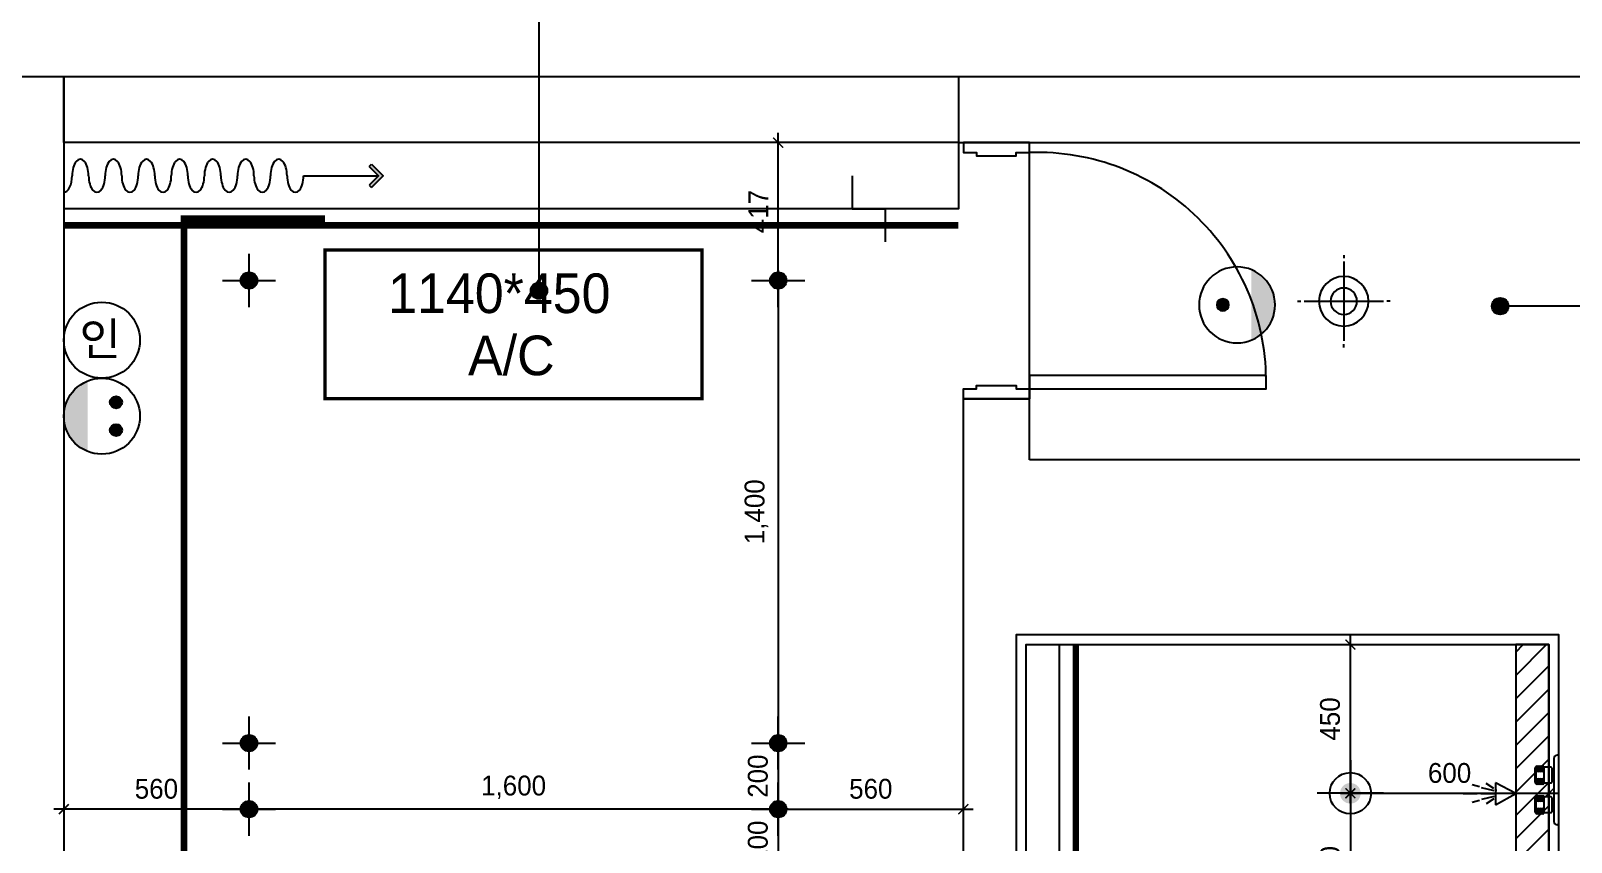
# Model space of a CAD drawing. Header units: millimetres. Extents: x 204923 to 257123, y 77248 to 107783.
# Drawn here: x 244012 to 248670, y 101419 to 103875 of the extents above; entities that cross this region are included whole.
import ezdxf

# ---------------------------------------------------------------- set-up
doc = ezdxf.new("R2010")
doc.units = ezdxf.units.MM
doc.header["$LTSCALE"] = 30
doc.header["$PDMODE"] = 3
doc.linetypes.add('HID2', pattern=[1, 0.5, -0.5])
doc.linetypes.add('HIDDEN', pattern=[9.525, 6.35, -3.175])
doc.layers.get('DEFPOINTS').update_dxf_attribs({"color": 248})
for name, color, linetype in [('0-ELC TEXT', 7, 'Continuous'), ('01. F-소품', 3, 'Continuous'), ('03-WAL NEW', 3, 'Continuous'), ('04-WIN', 4, 'Continuous'), ('07-DIM WAL', 5, 'Continuous'), ('08-HAT', 8, 'Continuous'), ('2-con', 2, 'Continuous'), ('3.기호.계단선', 30, 'Continuous'), ('BATH', 5, 'Continuous'), ('CEIL-DOOR', 6, 'Continuous'), ('CEIL-LIGHT', 7, 'Continuous'), ('CO-DO-FR', 7, 'Continuous'), ('CO-DOOR', 8, 'Continuous'), ('FIN', 2, 'Continuous'), ('HAT', 8, 'Continuous'), ('RC-LIGHT', 7, 'Continuous'), ('U-LANP', 6, 'Continuous'), ('도면층8', 8, 'Continuous'), ('설비', 140, 'Continuous'), ('욕실마감선', 4, 'Continuous')]:
    doc.layers.add(name, color=color, linetype=linetype)
doc.styles.add('HY 울릉도 L', font='')
doc.styles.add('코레일둥고', font='Korail_Round_Gothic_Medium.ttf')
doc.styles.get('HY 울릉도 L').set_extended_font_data('HY울릉도L')
doc.dimstyles.new('30', dxfattribs={"dimscale": 30, "dimtxt": 2, "dimasz": 1, "dimexe": 1, "dimexo": 1, "dimgap": 1, "dimtad": 1, "dimdec": 0, "dimrnd": 0.05, "dimdsep": 46, "dimlunit": 6, "dimtxsty": 'HY 울릉도 L', "dimblk": 'ARCHTICK', "dimcen": 2.5, "dimdle": 1, "dimclrd": 133, "dimclre": 133, "dimclrt": 30, "dimadec": 0, "dimazin": 0, "dimtfac": 1, "dimtdec": 0, "dimtix": 1, "dimtmove": 2, "dimatfit": 3, "dimldrblk": 'ARCHTICK', "dimfxl": 1, "dimlwd": -1, "dimlwe": -1, "dimarcsym": 0})

# ---------------------------------------------------------------- blocks, each defined once
blk = doc.blocks.new('1')
at = {"linetype": 'Continuous'}
h = blk.add_hatch(color=4, dxfattribs=at)
h.dxf.hatch_style = 1
edge = h.paths.add_edge_path()
edge.add_arc((11539653.5, -14273503.8), 37.5, 0, 360)
at = {"color": 1, "linetype": 'Continuous'}
for p, q in [((11539653.5, -14273637.1), (11539653.5, -14273370.5)), ((11539520.2, -14273503.8), (11539786.8, -14273503.8))]:
    blk.add_line(p, q, dxfattribs=at)
at = {"color": 4, "linetype": 'Continuous'}
for radius in [41.5, 37.5]:
    blk.add_circle((11539653.5, -14273503.8), radius, dxfattribs=at)
blk = doc.blocks.new('_ArchTick')
at = {"color": 0, "linetype": 'ByBlock', "const_width": 0.15}
blk.add_lwpolyline([(-0.5, -0.5), (0.5, 0.5)], dxfattribs=at)
blk = doc.blocks.new('*D612')
at = {"layer": '07-DIM WAL', "color": 133}
for p, q in [((244672.1, 101549.4), (244672.1, 101549.4)), ((246272.1, 101549.4), (246272.1, 101549.4)), ((246302.1, 101519.4), (244642.1, 101519.4))]:
    blk.add_line(p, q, dxfattribs=at)
at = {"layer": 'DEFPOINTS', "color": 0}
for p in [(244672.1, 101519.4), (244672.1, 101519.4), (246272.1, 101519.4)]:
    blk.add_point(p, dxfattribs=at)
at = {"layer": '07-DIM WAL', "color": 133, "xscale": 30, "yscale": 30, "zscale": 30, "rotation": 180}
blk.add_blockref('_ArchTick', (244672.1, 101519.4), dxfattribs=at)
at = {"layer": '07-DIM WAL', "color": 133, "xscale": 30, "yscale": 30, "zscale": 30}
blk.add_blockref('_ArchTick', (246272.1, 101519.4), dxfattribs=at)
at = {"layer": '07-DIM WAL', "color": 30, "insert": (245472.1, 101585.3), "char_height": 60, "attachment_point": 5, "style": 'HY 울릉도 L'}
blk.add_mtext('1,600', dxfattribs=at)
blk = doc.blocks.new('*D613')
at = {"layer": '07-DIM WAL', "color": 133}
for p, q in [((246272.1, 101549.4), (246272.1, 101549.4)), ((246832.1, 101549.4), (246832.1, 101549.4)), ((246242.1, 101519.4), (246862.1, 101519.4))]:
    blk.add_line(p, q, dxfattribs=at)
at = {"layer": 'DEFPOINTS', "color": 0}
for p in [(246272.1, 101519.4), (246832.1, 101519.4), (246832.1, 101519.4)]:
    blk.add_point(p, dxfattribs=at)
at = {"layer": '07-DIM WAL', "color": 133, "xscale": 30, "yscale": 30, "zscale": 30, "rotation": 180}
blk.add_blockref('_ArchTick', (246272.1, 101519.4), dxfattribs=at)
at = {"layer": '07-DIM WAL', "color": 133, "xscale": 30, "yscale": 30, "zscale": 30}
blk.add_blockref('_ArchTick', (246832.1, 101519.4), dxfattribs=at)
at = {"layer": '07-DIM WAL', "color": 30, "insert": (246552.1, 101580.7), "char_height": 60, "attachment_point": 5, "style": 'HY 울릉도 L'}
blk.add_mtext('560', dxfattribs=at)
blk = doc.blocks.new('*D614')
at = {"layer": '07-DIM WAL', "color": 133}
for p, q in [((244112.1, 101549.4), (244112.1, 101549.4)), ((244672.1, 101549.4), (244672.1, 101549.4)), ((244702.1, 101519.4), (244082.1, 101519.4))]:
    blk.add_line(p, q, dxfattribs=at)
at = {"layer": 'DEFPOINTS', "color": 0}
for p in [(244112.1, 101519.4), (244112.1, 101519.4), (244672.1, 101519.4)]:
    blk.add_point(p, dxfattribs=at)
at = {"layer": '07-DIM WAL', "color": 133, "xscale": 30, "yscale": 30, "zscale": 30, "rotation": 180}
blk.add_blockref('_ArchTick', (244112.1, 101519.4), dxfattribs=at)
at = {"layer": '07-DIM WAL', "color": 133, "xscale": 30, "yscale": 30, "zscale": 30}
blk.add_blockref('_ArchTick', (244672.1, 101519.4), dxfattribs=at)
at = {"layer": '07-DIM WAL', "color": 30, "insert": (244392.1, 101580.7), "char_height": 60, "attachment_point": 5, "style": 'HY 울릉도 L'}
blk.add_mtext('560', dxfattribs=at)
blk = doc.blocks.new('*D615')
at = {"layer": '07-DIM WAL', "color": 133}
for p, q in [((246242.1, 103536.4), (246242.1, 103536.4)), ((246272.1, 103089.4), (246272.1, 103566.4)), ((246242.1, 103119.4), (246242.1, 103119.4))]:
    blk.add_line(p, q, dxfattribs=at)
at = {"layer": 'DEFPOINTS', "color": 0}
for p in [(246272.1, 103536.4), (246272.1, 103536.4), (246272.1, 103119.4)]:
    blk.add_point(p, dxfattribs=at)
at = {"layer": '07-DIM WAL', "color": 133, "xscale": 30, "yscale": 30, "zscale": 30}
for p, rotation in [((246272.1, 103536.4), 90), ((246272.1, 103119.4), 270)]:
    blk.add_blockref('_ArchTick', p, dxfattribs=dict(at, rotation=rotation))
at = {"layer": '07-DIM WAL', "color": 30, "insert": (246212.1, 103327.9), "char_height": 60, "attachment_point": 5, "rotation": 90, "style": 'HY 울릉도 L'}
blk.add_mtext('417', dxfattribs=at)
blk = doc.blocks.new('*D616')
at = {"layer": '07-DIM WAL', "color": 133}
for p, q in [((246242.1, 103119.4), (246242.1, 103119.4)), ((246272.1, 103149.4), (246272.1, 101689.4)), ((246242.1, 101719.4), (246242.1, 101719.4))]:
    blk.add_line(p, q, dxfattribs=at)
at = {"layer": 'DEFPOINTS', "color": 0}
for p in [(246272.1, 103119.4), (246272.1, 101719.4), (246272.1, 101719.4)]:
    blk.add_point(p, dxfattribs=at)
at = {"layer": '07-DIM WAL', "color": 133, "xscale": 30, "yscale": 30, "zscale": 30}
for p, rotation in [((246272.1, 103119.4), 90), ((246272.1, 101719.4), 270)]:
    blk.add_blockref('_ArchTick', p, dxfattribs=dict(at, rotation=rotation))
at = {"layer": '07-DIM WAL', "color": 30, "insert": (246206.2, 102419.4), "char_height": 60, "attachment_point": 5, "rotation": 90, "style": 'HY 울릉도 L'}
blk.add_mtext('1,400', dxfattribs=at)
blk = doc.blocks.new('*D617')
at = {"layer": '07-DIM WAL', "color": 133}
for p, q in [((246242.1, 101719.4), (246242.1, 101719.4)), ((246272.1, 101749.4), (246272.1, 101489.4)), ((246242.1, 101519.4), (246242.1, 101519.4))]:
    blk.add_line(p, q, dxfattribs=at)
at = {"layer": 'DEFPOINTS', "color": 0}
for p in [(246272.1, 101719.4), (246272.1, 101519.4), (246272.1, 101519.4)]:
    blk.add_point(p, dxfattribs=at)
at = {"layer": '07-DIM WAL', "color": 133, "xscale": 30, "yscale": 30, "zscale": 30}
for p, rotation in [((246272.1, 101719.4), 270), ((246272.1, 101519.4), 90)]:
    blk.add_blockref('_ArchTick', p, dxfattribs=dict(at, rotation=rotation))
at = {"layer": '07-DIM WAL', "color": 30, "insert": (246210.8, 101619.4), "char_height": 60, "attachment_point": 5, "rotation": 90, "style": 'HY 울릉도 L'}
blk.add_mtext('200', dxfattribs=at)
blk = doc.blocks.new('*D618')
at = {"layer": '07-DIM WAL', "color": 133}
for p, q in [((246272.1, 101549.4), (246272.1, 101289.4)), ((246242.1, 101519.4), (246242.1, 101519.4)), ((246242.1, 101319.4), (246242.1, 101319.4))]:
    blk.add_line(p, q, dxfattribs=at)
at = {"layer": 'DEFPOINTS', "color": 0}
for p in [(246272.1, 101519.4), (246272.1, 101319.4), (246272.1, 101319.4)]:
    blk.add_point(p, dxfattribs=at)
at = {"layer": '07-DIM WAL', "color": 133, "xscale": 30, "yscale": 30, "zscale": 30}
for p, rotation in [((246272.1, 101519.4), 270), ((246272.1, 101319.4), 90)]:
    blk.add_blockref('_ArchTick', p, dxfattribs=dict(at, rotation=rotation))
at = {"layer": '07-DIM WAL', "color": 30, "insert": (246210.8, 101419.4), "char_height": 60, "attachment_point": 5, "rotation": 90, "style": 'HY 울릉도 L'}
blk.add_mtext('200', dxfattribs=at)
blk = doc.blocks.new('*D645')
at = {"layer": '07-DIM WAL', "color": 133}
for p, q in [((248002.1, 101597.4), (248002.1, 101597.4)), ((248602.1, 101597.4), (248602.1, 101597.4)), ((247972.1, 101567.4), (248632.1, 101567.4))]:
    blk.add_line(p, q, dxfattribs=at)
at = {"layer": 'DEFPOINTS', "color": 0}
for p in [(248002.1, 101567.4), (248602.1, 101567.4), (248602.1, 101567.4)]:
    blk.add_point(p, dxfattribs=at)
at = {"layer": '07-DIM WAL', "color": 133, "xscale": 30, "yscale": 30, "zscale": 30, "rotation": 180}
blk.add_blockref('_ArchTick', (248002.1, 101567.4), dxfattribs=at)
at = {"layer": '07-DIM WAL', "color": 133, "xscale": 30, "yscale": 30, "zscale": 30}
blk.add_blockref('_ArchTick', (248602.1, 101567.4), dxfattribs=at)
at = {"layer": '07-DIM WAL', "color": 30, "insert": (248302.1, 101628.6), "char_height": 60, "attachment_point": 5, "style": 'HY 울릉도 L'}
blk.add_mtext('600', dxfattribs=at)
blk = doc.blocks.new('*D646')
at = {"layer": '07-DIM WAL', "color": 133}
for p, q in [((248002.1, 101537.4), (248002.1, 102047.4)), ((247972.1, 102017.4), (247972.1, 102017.4)), ((247972.1, 101567.4), (247972.1, 101567.4))]:
    blk.add_line(p, q, dxfattribs=at)
at = {"layer": 'DEFPOINTS', "color": 0}
for p in [(248002.1, 102017.4), (248002.1, 102017.4), (248002.1, 101567.4)]:
    blk.add_point(p, dxfattribs=at)
at = {"layer": '07-DIM WAL', "color": 133, "xscale": 30, "yscale": 30, "zscale": 30}
for p, rotation in [((248002.1, 102017.4), 90), ((248002.1, 101567.4), 270)]:
    blk.add_blockref('_ArchTick', p, dxfattribs=dict(at, rotation=rotation))
at = {"layer": '07-DIM WAL', "color": 30, "insert": (247940.8, 101792.4), "char_height": 60, "attachment_point": 5, "rotation": 90, "style": 'HY 울릉도 L'}
blk.add_mtext('450', dxfattribs=at)
blk = doc.blocks.new('*D647')
at = {"layer": '07-DIM WAL', "color": 133}
for p, q in [((248002.1, 101597.4), (248002.1, 101087.4)), ((247972.1, 101567.4), (247972.1, 101567.4)), ((247972.1, 101117.4), (247972.1, 101117.4))]:
    blk.add_line(p, q, dxfattribs=at)
at = {"layer": 'DEFPOINTS', "color": 0}
for p in [(248002.1, 101567.4), (248002.1, 101117.4), (248002.1, 101117.4)]:
    blk.add_point(p, dxfattribs=at)
at = {"layer": '07-DIM WAL', "color": 133, "xscale": 30, "yscale": 30, "zscale": 30}
for p, rotation in [((248002.1, 101567.4), 90), ((248002.1, 101117.4), 270)]:
    blk.add_blockref('_ArchTick', p, dxfattribs=dict(at, rotation=rotation))
at = {"layer": '07-DIM WAL', "color": 30, "insert": (247940.8, 101342.4), "char_height": 60, "attachment_point": 5, "rotation": 90, "style": 'HY 울릉도 L'}
blk.add_mtext('450', dxfattribs=at)
blk = doc.blocks.new('매입등')
at = {"layer": 'HAT', "color": 1}
for p, q in [((0, 140), (0, 130)), ((0, 120), (0, -120)), ((-140, 0), (-130, 0)), ((120, 0), (-120, 0)), ((140, 0), (130, 0)), ((-140, 0), (-130, 0)), ((0, -140), (0, -130))]:
    blk.add_line(p, q, dxfattribs=at)
blk.add_circle((0, 0), 40, dxfattribs=at)
at = {"layer": 'U-LANP'}
blk.add_circle((0, 0), 75, dxfattribs=at)
blk = doc.blocks.new('A$C59950440')
at = {"layer": 'CEIL-DOOR'}
blk.add_blockref('매입등', (140, 140), dxfattribs=at)
blk = doc.blocks.new('hallogen')
h = blk.add_hatch(color=256)
h.dxf.hatch_style = 1
edge = h.paths.add_edge_path()
edge.add_arc((48591.7, 60854.3), 31.2, 0, 360, ccw=False)
at = {"color": 1, "linetype": 'Continuous'}
for p, q in [((48591.7, 60954.3), (48591.7, 60754.3)), ((48691.7, 60854.3), (48491.7, 60854.3))]:
    blk.add_line(p, q, dxfattribs=at)
at = {"color": 4, "linetype": 'Continuous'}
blk.add_circle((48591.7, 60854.3), 62.5, dxfattribs=at)
blk = doc.blocks.new('egoo')
at = {"layer": '설비'}
h = blk.add_hatch(color=140, dxfattribs=at)
edge = h.paths.add_edge_path()
edge.add_arc((1015645.3, 443433.7), 22.3, 0, 360)
h = blk.add_hatch(color=140, dxfattribs=at)
edge = h.paths.add_edge_path()
edge.add_arc((1015747.7, 443433.7), 22.3, 0, 360)
h = blk.add_hatch(color=140, dxfattribs=at)
edge = h.paths.add_edge_path()
edge.add_line((1015826.3, 443329.1), (1015566.6, 443329.1))
edge.add_ellipse((1015696.5, 443381.5), major_axis=(99, 99), ratio=1, start_angle=156.9578, end_angle=293.0422)
at = {"layer": '설비', "color": 140}
for centre, radius in [((1015696.5, 443381.5), 140), ((1015645.3, 443433.7), 22.3), ((1015747.7, 443433.7), 22.3)]:
    blk.add_circle(centre, radius, dxfattribs=at)
blk = doc.blocks.new('DLSXJSPT')
at = {"layer": '설비', "color": 140}
blk.add_circle((242956, 103418.4), 115, dxfattribs=at)
at = {"layer": '설비', "color": 140, "style": '코레일둥고'}
blk.add_text('인', height=100, dxfattribs=at).set_placement((242888.1, 103372))
blk = doc.blocks.new('DLFRN')
at = {"layer": '설비'}
h = blk.add_hatch(color=140, dxfattribs=at)
edge = h.paths.add_edge_path()
edge.add_arc((236552.3, 104850.7), 18.3, 0, 360)
h = blk.add_hatch(color=140, dxfattribs=at)
edge = h.paths.add_edge_path()
edge.add_line((236658.9, 104764.8), (236445.6, 104764.8))
edge.add_ellipse((236552.3, 104807.8), major_axis=(81.3, 81.3), ratio=1, start_angle=156.9578, end_angle=293.0422)
at = {"layer": '설비', "color": 140}
for centre, radius in [((236552.3, 104807.8), 115), ((236552.3, 104850.7), 18.3)]:
    blk.add_circle(centre, radius, dxfattribs=at)
blk = doc.blocks.new('A$C004A4CAE')
at = {"layer": 'FIN', "color": 6}
for p, q in [((36, 69), (36, 70)), ((84, 69), (36, 69)), ((51, 63), (36, 63)), ((51, 57), (36, 57)), ((51, 51), (36, 51)), ((82, 72), (38, 72)), ((84, 63), (69, 63)), ((84, 57), (69, 57)), ((84, 51), (69, 51)), ((84, 69), (84, 70)), ((126, 69), (126, 70)), ((174, 69), (126, 69)), ((141, 63), (126, 63)), ((141, 57), (126, 57)), ((141, 51), (126, 51)), ((172, 72), (128, 72)), ((174, 63), (159, 63)), ((174, 57), (159, 57)), ((174, 51), (159, 51)), ((174, 69), (174, 70)), ((0, 0), (0, 5)), ((200, 15), (10, 15)), ((36, 23), (36, 45)), ((84, 45), (36, 45)), ((82, 21), (38, 21)), ((43, 15), (43, 21)), ((77, 15), (77, 21)), ((84, 23), (84, 45)), ((174, 45), (126, 45)), ((126, 23), (126, 45)), ((172, 21), (128, 21)), ((133, 15), (133, 21)), ((167, 15), (167, 21)), ((174, 23), (174, 45)), ((210, 0), (210, 5))]:
    blk.add_line(p, q, dxfattribs=at)
for centre, radius, start, end in [((36, 66), 3, 90, 270), ((36, 60), 3, 90, 270), ((36, 54), 3, 90, 270), ((36, 48), 3, 90, 270), ((38, 70), 2, 90, 180), ((51, 66), 3, 90, 270), ((51, 60), 3, 90, 270), ((51, 54), 3, 90, 270), ((51, 48), 3, 90, 270), ((69, 66), 3, 270, 90), ((69, 60), 3, 270, 90), ((69, 54), 3, 270, 90), ((69, 48), 3, 270, 90), ((82, 70), 2, 0, 90), ((84, 66), 3, 270, 90), ((84, 60), 3, 270, 90), ((84, 54), 3, 270, 90), ((84, 48), 3, 270, 90), ((126, 66), 3, 90, 270), ((126, 60), 3, 90, 270), ((126, 54), 3, 90, 270), ((126, 48), 3, 90, 270), ((128, 70), 2, 90, 180), ((141, 66), 3, 90, 270), ((141, 60), 3, 90, 270), ((141, 54), 3, 90, 270), ((141, 48), 3, 90, 270), ((159, 66), 3, 270, 90), ((159, 60), 3, 270, 90), ((159, 54), 3, 270, 90), ((159, 48), 3, 270, 90), ((172, 70), 2, 0, 90), ((174, 66), 3, 270, 90), ((174, 60), 3, 270, 90), ((174, 54), 3, 270, 90), ((174, 48), 3, 270, 90), ((10, 5), 10, 90, 180), ((38, 23), 2, 180, 270), ((82, 23), 2, 270, 0), ((128, 23), 2, 180, 270), ((172, 23), 2, 270, 0), ((200, 5), 10, 0, 90)]:
    blk.add_arc(centre, radius, start, end, dxfattribs=at)
blk = doc.blocks.new('cdr')
at = {"layer": '04-WIN'}
blk.add_lwpolyline([(221017.1, 103536.4), (218312.1, 103536.4), (218312.1, 103736.5), (221017.1, 103736.5)], close=True, dxfattribs=at)
at = {"layer": '2-con'}
for p, q in [((218312.1, 103736.5), (218312.1, 99302.4)), ((221017.1, 103736.5), (221017.1, 103536.4)), ((221032.1, 99502.4), (221032.1, 102761.4)), ((221032.1, 102761.4), (221232.1, 102761.4))]:
    blk.add_line(p, q, dxfattribs=at)
for points in [[(217702.1, 103736.5), (218312.1, 103736.5)], [(221017.1, 103736.5), (223332.1, 103736.5), (223332.1, 101817.4), (223102.1, 101817.4), (223102.1, 93259.4), (222292.1, 93259.4)], [(221017.1, 103536.4), (223132.1, 103536.4), (223132.1, 102576.4), (221232.1, 102576.4)], [(221232.1, 102576.4), (221232.1, 102761.4)], [(221992.1, 99507.4), (222832.1, 99507.4), (222832.1, 102047.4), (221192.1, 102047.4), (221192.1, 99507.4)]]:
    blk.add_lwpolyline(points, dxfattribs=at)
at = {"layer": 'CO-DO-FR'}
for points in [[(221232.1, 103536.4), (221032.1, 103536.4), (221032.1, 103506.4), (221072.1, 103506.4), (221072.1, 103496.4), (221192.1, 103496.4), (221192.1, 103506.4), (221232.1, 103506.4), (221232.1, 103536.4)], [(221232.1, 102761.4), (221032.1, 102761.4), (221032.1, 102791.4), (221072.1, 102791.4), (221072.1, 102801.4), (221192.1, 102801.4), (221192.1, 102791.4), (221232.1, 102791.4), (221232.1, 102761.4)]]:
    blk.add_lwpolyline(points, close=True, dxfattribs=at)
at = {"layer": 'CO-DOOR'}
blk.add_lwpolyline([(221947.1, 102831.4), (221232.1, 102831.4), (221232.1, 102791.4), (221947.1, 102791.4)], close=True, dxfattribs=at)
blk.add_arc((221256.8, 102816.3), 690.5, 358.7492, 92.0458, dxfattribs=at)
at = {"rotation": 90}
blk.add_blockref('A$C004A4CAE', (222832.1, 101472.4), dxfattribs=at)
blk = doc.blocks.new('cjswjdeh')
at = {"layer": '03-WAL NEW'}
h = blk.add_hatch(dxfattribs=at)
h.set_pattern_fill('_USER', color=256, scale=50, angle=45, pattern_type=0)
h.set_pattern_definition([(45, (54919.72, 2669.96), (-35.355339, 35.355339), [])])
h.paths.add_polyline_path([(277721.8, 104687.3), (277621.8, 104687.3), (277621.8, 103687.3), (277721.8, 103687.3)])
blk.add_lwpolyline([(277721.8, 104687.3), (277621.8, 104687.3), (277621.8, 103687.3), (277721.8, 103687.3)], close=True, dxfattribs=at)
at = {"layer": '08-HAT', "color": 8}
blk.add_line((276151.8, 105431.3), (276151.8, 106206.3), dxfattribs=at)
at = {"layer": 'BATH', "color": 8}
for p, q in [((277504.8, 104236.3), (277462.7, 104236.3)), ((277512.5, 104256.8), (277489.9, 104263.5)), ((277557.7, 104236.3), (277516.2, 104236.3)), ((277556.1, 104244.5), (277518.1, 104254.3)), ((277555.6, 104252.2), (277532, 104267.1)), ((277621.8, 104237.3), (277560.7, 104268.7)), ((277560.7, 104268.7), (277560.7, 104202.4)), ((277560.7, 104202.4), (277621.8, 104237.3)), ((277512.5, 104215.8), (277489.9, 104209.1)), ((277556.1, 104228.1), (277518.1, 104218.3)), ((277555.6, 104220.4), (277532, 104205.5))]:
    blk.add_line(p, q, dxfattribs=at)
blk.add_lwpolyline([(276141.8, 102177.3), (276141.8, 104687.3), (277721.8, 104687.3), (277721.8, 102207.3), (276911.8, 102207.3)], dxfattribs=at)
at = {"layer": '욕실마감선', "color": 8}
for p, q in [((277564.9, 104246.3), (277562.8, 104246.3)), ((277563.8, 104226.7), (277562.8, 104226.7))]:
    blk.add_line(p, q, dxfattribs=at)
blk.add_blockref('cdr', (54919.7, 2670))
blk = doc.blocks.new('FFSFDF')
at = {"layer": '01. F-소품'}
blk.add_hatch(color=8, dxfattribs=at).paths.add_polyline_path([(1567672.9, 1746751.1), (1567679.9, 1746744.1), (1567715.3, 1746779.4), (1567679.9, 1746814.8), (1567672.9, 1746807.7), (1567701.2, 1746779.4)])
at = {"layer": '01. F-소품', "color": 8}
for p, q in [((1567672.9, 1746807.7), (1567679.9, 1746814.8)), ((1567474.8, 1746779.4), (1567701.2, 1746779.4)), ((1567672.9, 1746751.1), (1567679.9, 1746744.1))]:
    blk.add_line(p, q, dxfattribs=at)
for points in [[(1567672.9, 1746807.7), (1567701.2, 1746779.4), (1567672.9, 1746751.1)], [(1567679.9, 1746814.8), (1567715.3, 1746779.4), (1567679.9, 1746744.1)]]:
    blk.add_lwpolyline(points, dxfattribs=at)
for centre, start_param, end_param in [((1566799.8, 1746779.4), 1.570796, 4.712389), ((1566899.8, 1746779.4), 1.570796, 4.712389), ((1566999.8, 1746779.4), 1.570796, 4.712389), ((1567099.8, 1746779.4), 1.570796, 4.712389), ((1567199.8, 1746779.4), 1.570796, 4.712389), ((1567299.8, 1746779.4), 1.570796, 4.712389), ((1567399.8, 1746779.4), 1.570796, 4.712389), ((1566749.8, 1746779.4), 6.283185, 7.853982), ((1566849.8, 1746779.4), 4.712389, 7.853982), ((1566949.8, 1746779.4), 4.712389, 7.853982), ((1567049.8, 1746779.4), 4.712389, 7.853982), ((1567149.8, 1746779.4), 4.712389, 7.853982), ((1567249.8, 1746779.4), 4.712389, 7.853982), ((1567349.8, 1746779.4), 4.712389, 7.853982), ((1567449.8, 1746779.4), 4.712389, 7.853982)]:
    blk.add_ellipse(centre, major_axis=(0, -50), ratio=0.5, start_param=start_param, end_param=end_param, dxfattribs=at)

msp = doc.modelspace()

# ---------------------------------------------------------------- hatches: boundary and pattern name
at = {"layer": '0-ELC TEXT'}
h = msp.add_hatch(color=256, dxfattribs=at)
h.dxf.hatch_style = 1
edge = h.paths.add_edge_path()
edge.add_arc((245548.8, 103088.4), 25, -270, 90, ccw=False)
h = msp.add_hatch(color=256, dxfattribs=at)
h.dxf.hatch_style = 1
edge = h.paths.add_edge_path()
edge.add_arc((248455, 103041.6), 25, -270, 90, ccw=False)

# ---------------------------------------------------------------- linework, layer by layer
for p, q in [((245548.8, 104028.2), (245548.8, 103088.4)), ((249257.2, 103041.6), (248455, 103041.6))]:
    msp.add_line(p, q, dxfattribs=at)
for centre in [(245548.8, 103088.4), (248455, 103041.6)]:
    msp.add_circle(centre, 25, dxfattribs=at)
at = {"layer": '3.기호.계단선', "color": 140, "linetype": 'HID2', "ltscale": 5, "const_width": 20}
msp.add_lwpolyline([(245203.9, 99677.4), (244475.8, 99677.4), (244475.8, 103306.1), (244902.1, 103306.1)], dxfattribs=at)
at = {"layer": 'CEIL-LIGHT'}
for points in [[(246817.1, 103536.4), (246817.1, 103336.4), (244112.1, 103336.4)], [(246495.5, 103436.4), (246495.5, 103336.4), (246595.5, 103336.4), (246595.5, 103236.4)], [(247022.1, 102017.4), (247122.1, 102017.4), (247122.1, 99507.4), (247022.1, 99507.4)]]:
    msp.add_lwpolyline(points, dxfattribs=at)
at = {"layer": 'CEIL-LIGHT', "color": 10, "linetype": 'HIDDEN', "const_width": 20}
for points in [[(244112.1, 103286.4), (246817.1, 103286.4)], [(247172.1, 99507.4), (247172.1, 102017.4)]]:
    msp.add_lwpolyline(points, dxfattribs=at)
at = {"layer": '도면층8', "const_width": 10}
msp.add_lwpolyline([(244902.1, 103211.4), (246042.1, 103211.4), (246042.1, 102761.4), (244902.1, 102761.4)], close=True, dxfattribs=at)

# ---------------------------------------------------------------- block references
at = {"color": 0}
msp.add_blockref('FFSFDF', (-1322637.7, -1643343.1), dxfattribs=at)
at = {"layer": '3.기호.계단선'}
msp.add_blockref('cjswjdeh', (-29119.7, -2670), dxfattribs=at)
at = {"layer": 'RC-LIGHT', "xscale": 0.6024096385271789, "yscale": 0.6024096385271789, "zscale": 0.6024096385271789}
for p in [(-6706926.4, 8701615.6), (-6705326.4, 8701615.6), (-6706926.4, 8700215.6), (-6705326.4, 8700215.6), (-6706926.4, 8700015.6), (-6705326.4, 8700015.6)]:
    msp.add_blockref('1', p, dxfattribs=at)
at = {"layer": 'RC-LIGHT', "xscale": -1}
msp.add_blockref('A$C59950440', (248122.1, 102916.4), dxfattribs=at)
at = {"layer": 'RC-LIGHT'}
msp.add_blockref('hallogen', (199410.4, 40713.1), dxfattribs=at)
at = {"layer": '설비', "xscale": -1, "rotation": 89.99999999999997}
msp.add_blockref('DLFRN', (352467.3, 339597.6), dxfattribs=at)
at = {"layer": '설비'}
msp.add_blockref('DLSXJSPT', (1271.1, -479.7), dxfattribs=at)
at = {"layer": '설비', "color": 140, "xscale": 0.8214285869294655, "yscale": 0.8214285869294655, "zscale": 0.8214285869294655, "rotation": 270.0000000000001}
msp.add_blockref('egoo', (-119979.1, 937030.8), dxfattribs=at)

# ---------------------------------------------------------------- texts
at = {"layer": '도면층8', "style": '코레일둥고'}
for s, p in [('1140*450', (245092.8, 103020.6)), ('A/C', (245334.3, 102832.5))]:
    msp.add_text(s, height=120, rotation=360, dxfattribs=at).set_placement(p)

# ---------------------------------------------------------------- dimensions: what is measured, and where the dimension line sits
at = {"layer": '07-DIM WAL'}
for base, p1, p2, picture, middle in [((246272.1, 103536.4), (246272.1, 103119.4), (246272.1, 103536.4), '*D615', (246212.1, 103327.9)), ((246272.1, 101719.4), (246272.1, 103119.4), (246272.1, 101719.4), '*D616', (246206.2, 102419.4)), ((248002.1, 102017.4), (248002.1, 101567.4), (248002.1, 102017.4), '*D646', (247940.8, 101792.4)), ((246272.1, 101519.4), (246272.1, 101719.4), (246272.1, 101519.4), '*D617', (246210.8, 101619.4)), ((248002.1, 101117.4), (248002.1, 101567.4), (248002.1, 101117.4), '*D647', (247940.8, 101342.4)), ((246272.1, 101319.4), (246272.1, 101519.4), (246272.1, 101319.4), '*D618', (246210.8, 101419.4))]:
    dim = msp.add_linear_dim(base=base, p1=p1, p2=p2, angle=90, dimstyle='30', override={"dimfxl": 1.25}, dxfattribs=at)
    dim.commit()
    dim.dimension.update_dxf_attribs({"geometry": picture, "text_midpoint": middle})
for base, p1, p2, picture, middle in [((248602.1, 101567.4), (248002.1, 101567.4), (248602.1, 101567.4), '*D645', (248302.1, 101628.6)), ((244112.1, 101519.4), (244672.1, 101519.4), (244112.1, 101519.4), '*D614', (244392.1, 101580.7)), ((244672.1, 101519.4), (246272.1, 101519.4), (244672.1, 101519.4), '*D612', (245472.1, 101585.3)), ((246832.1, 101519.4), (246272.1, 101519.4), (246832.1, 101519.4), '*D613', (246552.1, 101580.7))]:
    dim = msp.add_linear_dim(base=base, p1=p1, p2=p2, dimstyle='30', override={"dimfxl": 1.25}, dxfattribs=at)
    dim.commit()
    dim.dimension.update_dxf_attribs({"geometry": picture, "text_midpoint": middle})

doc.saveas('drawing.dxf')
